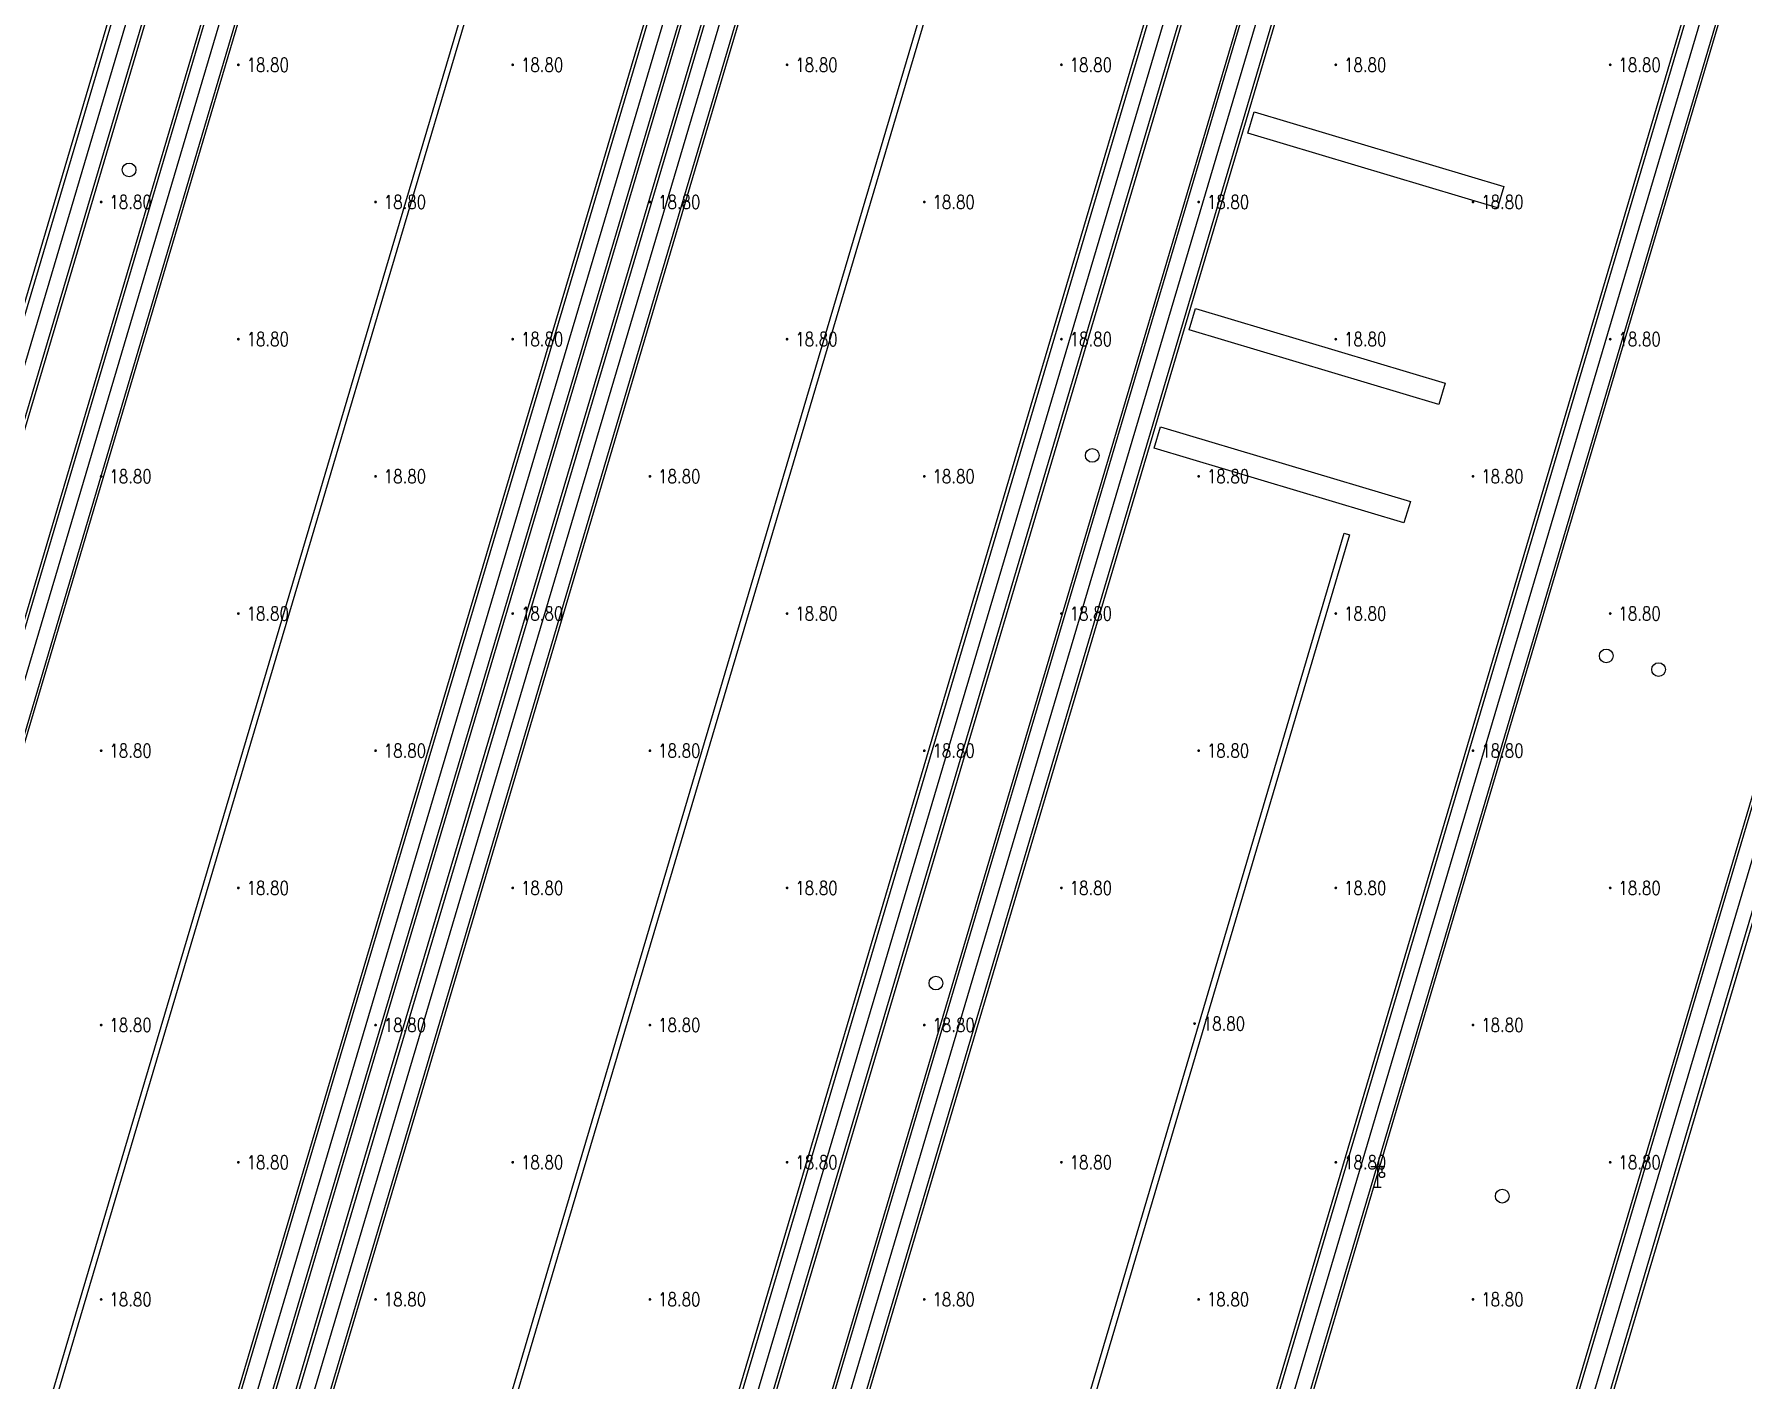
# Model space of a CAD drawing. Extents: x 404846 to 408477, y 3390929 to 3392894.
# Drawn here: x 407016.5 to 407141, y 3391618.5 to 3391716.6 of the extents above; entities that cross this region are included whole.
import ezdxf
from ezdxf.enums import TextEntityAlignment as Align

# ---------------------------------------------------------------- set-up
doc = ezdxf.new("R2010")
doc.units = 0
doc.header["$LTSCALE"] = 0.5
doc.header["$PDSIZE"] = 0.2
doc.layers.get('0').update_dxf_attribs({"linetype": 'CONTINUOUS'})
for name, color, linetype in [('3221', 6, 'CONTINUOUS'), ('DLSS', 4, 'CONTINUOUS'), ('FZTZ', 7, 'CONTINUOUS'), ('GCD', 1, 'CONTINUOUS'), ('GXYZ', 2, 'CONTINUOUS'), ('SXSS', 5, 'CONTINUOUS'), ('ZBTZ', 3, 'CONTINUOUS')]:
    doc.layers.add(name, color=color, linetype=linetype)
doc.styles.add('HZ', font='rs.shx', dxfattribs={"width": 0.8, "bigfont": 'hztxt.shx'})
doc.linetypes.add('1161', pattern='A,0,[149,AAA.SHX,S=0.15,R=0,X=0,Y=0],-1.6', length=1.6)

# ---------------------------------------------------------------- blocks, each defined once
blk = doc.blocks.new('gc063')
for p, q in [((-1, 3), (1, 3)), ((0, 0), (0, 3)), ((0.6, 3), (0.6, 2.2)), ((-0.5, 0), (0.5, 0))]:
    blk.add_line(p, q)
blk.add_circle((0.6, 1.8), 0.4)
blk.add_point((0.6, 3))
blk.add_point((0.6, 3))
blk = doc.blocks.new('GC200')
at = {"linetype": 'Continuous', "const_width": 0.2, "flags": 128}
blk.add_lwpolyline([(-0.1, 0, 1), (0.1, 0, 1)], format="xyb", close=True, dxfattribs=at)
blk = doc.blocks.new('gc188')
blk.add_circle((0, 0), 1)

msp = doc.modelspace()

# ---------------------------------------------------------------- linework, layer by layer
at = {"layer": '3221', "color": 6}
for points in [[(407043.117, 3391893.798, 18.887), (407018.585, 3391811.028, 18.727), (406988.042, 3391707.954, 18.781), (406975.302, 3391665.111, 18.745), (406923.401, 3391489.904, 18.729), (406953.125, 3391481.099, 18.729), (407005.022, 3391656.295, 18.745), (407017.76, 3391699.132, 18.781), (407048.307, 3391802.219, 18.727), (407072.839, 3391884.989, 18.887)], [(407108.747, 3391874.221, 19.001), (407104.699, 3391860.541, 18.768), (407092.094, 3391818.024, 18.768), (407079.137, 3391774.197, 18.544), (407057.194, 3391700.198, 18.949), (407039.605, 3391640.884, 18.858), (407018.304, 3391569.073, 18.836), (406989.043, 3391470.426, 18.541), (406959.323, 3391479.241, 18.541), (407009.885, 3391649.699, 18.858), (407049.413, 3391782.998, 18.544), (407062.372, 3391826.833, 18.768), (407074.973, 3391869.338, 18.768), (407079.021, 3391883.017, 18.768)], [(407142.313, 3391864.314, 18.752), (407133.705, 3391835.192, 18.752), (407133.693, 3391835.15, 18.752), (407123.698, 3391801.509, 18.86), (407073.195, 3391631.071, 18.86), (407054.672, 3391568.668, 18.718), (407022.626, 3391460.478, 18.718), (406992.902, 3391469.282, 18.718), (407024.949, 3391577.472, 18.718), (407043.472, 3391639.877, 18.86), (407061.005, 3391699.048, 18.953), (407093.979, 3391810.327, 18.86), (407103.976, 3391843.979, 18.752), (407112.584, 3391873.101, 18.752)], [(407178.212, 3391853.639, 18.787), (407171.667, 3391831.249, 18.858), (407167.481, 3391817.332, 18.902), (407149.102, 3391755.281, 18.812), (407115.978, 3391643.552, 18.94), (407108.319, 3391617.721, 18.757), (407064.714, 3391470.606, 18.887), (407058.547, 3391449.803, 18.628), (407028.826, 3391458.613, 18.628), (407078.598, 3391626.531, 18.757), (407119.379, 3391764.089, 18.916), (407141.946, 3391840.062, 18.527), (407148.483, 3391862.426, 18.787)], [(407198.376, 3391847.674, 19.055), (407193.102, 3391829.952, 18.737), (407188.325, 3391813.791, 18.626), (407178.915, 3391781.952, 18.839), (407138.665, 3391646.224, 19.019), (407130.803, 3391619.712, 18.841), (407078.711, 3391443.893, 18.632), (407108.434, 3391435.086, 18.632), (407160.523, 3391610.898, 18.841), (407208.638, 3391773.145, 18.839), (407222.814, 3391821.109, 19.112), (407228.088, 3391838.831, 19.055)]]:
    msp.add_polyline3d(points, close=True, dxfattribs=at)
at = {"layer": 'FZTZ', "linetype": 'Continuous', "elevation": 26.943, "flags": 128}
for points in [[(407123.134, 3391703.951), (407104.933, 3391709.395), (407105.397, 3391710.947), (407123.599, 3391705.503), (407123.134, 3391703.951)], [(407118.876, 3391689.619), (407100.674, 3391695.063), (407101.139, 3391696.615), (407119.34, 3391691.171), (407118.876, 3391689.619)], [(407116.328, 3391680.986), (407098.126, 3391686.43), (407098.59, 3391687.982), (407116.792, 3391682.538), (407116.328, 3391680.986)]]:
    msp.add_lwpolyline(points, close=True, dxfattribs=at)
at = {"layer": 'SXSS', "linetype": 'Continuous', "flags": 128}
for points, elevation in [([(407037.346, 3391682.024), (407042.474, 3391699.347), (407048.91, 3391721.043), (407059.334, 3391756.217), (407069.804, 3391791.621), (407084.558, 3391841.302), (407084.174, 3391841.416), (407069.421, 3391791.734), (407058.951, 3391756.33), (407048.527, 3391721.157), (407042.091, 3391699.461), (407036.963, 3391682.137), (407019.481, 3391623.294), (406987.136, 3391514.04), (406987.519, 3391513.926), (407019.864, 3391623.18), (407037.346, 3391682.024)], 18.846), ([(407115.291, 3391832.15), (407101.98, 3391787.116), (407062.983, 3391655.608), (407054.627, 3391627.476), (407045.13, 3391595.381), (407035.762, 3391563.758), (407026.044, 3391530.975), (407018.304, 3391504.819), (407017.921, 3391504.932), (407025.661, 3391531.088), (407035.378, 3391563.871), (407044.746, 3391595.494), (407054.243, 3391627.59), (407062.599, 3391655.722), (407101.596, 3391787.229), (407114.908, 3391832.264), (407115.291, 3391832.15)], 18.727), ([(407112.359, 3391680.123), (407101.426, 3391643.16), (407092.084, 3391611.619), (407059.551, 3391501.898), (407051.714, 3391475.344), (407051.331, 3391475.458), (407059.168, 3391502.012), (407091.7, 3391611.732), (407101.043, 3391643.274), (407111.976, 3391680.236), (407112.359, 3391680.123)], 18.84)]:
    msp.add_lwpolyline(points, close=True, dxfattribs=dict(at, elevation=elevation))
at = {"layer": 'ZBTZ', "linetype": '1161', "flags": 128}
for points, elevation in [([(406958.09, 3391479.46), (407008.685, 3391650.055), (407048.213, 3391783.353), (407061.172, 3391827.189), (407073.773, 3391869.693), (407078.351, 3391885.216), (407074.576, 3391886.339), (407073.859, 3391883.915), (407049.579, 3391801.842), (407019.031, 3391698.755), (407006.293, 3391655.918), (406954.396, 3391480.722)], 18.708), ([(407073.809, 3391884.324), (407071.673, 3391884.952), (407047.306, 3391802.515), (407016.759, 3391699.43), (407004.02, 3391656.592), (406952.206, 3391481.677)], 18.688), ([(406954.281, 3391481.062), (407006.094, 3391655.977), (407018.833, 3391698.814), (407049.38, 3391801.901), (407073.809, 3391884.324)], 18.722), ([(407077.906, 3391883.017), (407073.948, 3391869.641), (407061.348, 3391827.137), (407048.388, 3391783.301), (407008.86, 3391650.003), (406958.417, 3391479.83), (406960.472, 3391479.22)], 18.704), ([(406960.472, 3391479.22), (407010.947, 3391649.384), (407050.475, 3391782.683), (407063.435, 3391826.519), (407076.035, 3391869.023), (407079.993, 3391882.399)], 18.708), ([(406991.688, 3391469.641), (407021.236, 3391569.395), (407023.735, 3391577.832), (407042.181, 3391640.177), (407059.791, 3391699.407), (407092.765, 3391810.687), (407102.762, 3391844.338), (407111.912, 3391875.295), (407110.548, 3391875.68), (407105.934, 3391860.175), (407093.33, 3391817.658), (407080.373, 3391773.831), (407058.429, 3391699.831), (407040.83, 3391640.52), (407019.53, 3391568.709), (406990.268, 3391470.062)], 18.799), ([(407107.607, 3391874.228), (407103.657, 3391860.85), (407091.053, 3391818.332), (407078.096, 3391774.505), (407056.152, 3391700.506), (407038.517, 3391641.206), (407017.217, 3391569.395), (406988.116, 3391471.071)], 18.782), ([(407109.722, 3391873.603), (407105.742, 3391860.232), (407093.138, 3391817.715), (407080.181, 3391773.888), (407058.237, 3391699.888), (407040.622, 3391640.582), (407019.321, 3391568.771), (406990.16, 3391470.464)], 18.779), ([(407111.474, 3391873.105), (407102.954, 3391844.281), (407092.957, 3391810.63), (407059.983, 3391699.35), (407042.39, 3391640.115), (407023.927, 3391577.775), (407021.422, 3391569.321), (406991.961, 3391469.856)], 18.816), ([(407113.556, 3391872.49), (407109.63, 3391859.208), (407105.036, 3391843.665), (407095.038, 3391810.012), (407062.065, 3391698.734), (407044.531, 3391639.563), (407026.008, 3391577.158), (406994.034, 3391469.211)], 18.849), ([(407144.077, 3391865.79), (407134.926, 3391834.83), (407134.913, 3391834.788), (407124.919, 3391801.147), (407074.416, 3391630.709), (407055.893, 3391568.306), (407023.847, 3391460.116)], 18.773), ([(407141.152, 3391864.272), (407132.649, 3391835.504), (407132.637, 3391835.464), (407122.643, 3391801.822), (407072.139, 3391631.384), (407053.616, 3391568.981), (407021.653, 3391461.071)], 18.773), ([(407143.218, 3391863.661), (407134.714, 3391834.893), (407134.702, 3391834.851), (407124.708, 3391801.21), (407074.204, 3391630.772), (407055.682, 3391568.369), (407023.718, 3391460.459)], 18.773), ([(407147.789, 3391864.693), (407140.705, 3391840.43), (407118.131, 3391764.458), (407077.35, 3391626.901), (407027.578, 3391458.983)], 18.753), ([(407150.433, 3391864.44), (407143.2, 3391839.69), (407120.632, 3391763.717), (407079.85, 3391626.16), (407030.078, 3391458.242)], 18.749), ([(407147.367, 3391862.553), (407140.891, 3391840.375), (407118.318, 3391764.403), (407077.536, 3391626.846), (407027.86, 3391459.25)], 18.748), ([(407149.476, 3391861.937), (407142.992, 3391839.752), (407120.424, 3391763.779), (407079.642, 3391626.221), (407029.966, 3391458.626)], 18.748), ([(407077.444, 3391444.226), (407075.919, 3391439.014), (407058.259, 3391444.236), (407059.8, 3391449.434), (407066.001, 3391470.224), (407109.607, 3391617.34), (407117.265, 3391643.17), (407150.39, 3391754.899), (407168.769, 3391816.951), (407180.147, 3391855.65)], 18.756), ([(407177.078, 3391853.692), (407166.412, 3391817.641), (407148.098, 3391755.578), (407114.974, 3391643.85), (407107.316, 3391618.019), (407063.71, 3391470.904), (407057.581, 3391450.417)], 18.817), ([(407179.154, 3391853.082), (407168.563, 3391817.012), (407150.183, 3391754.96), (407117.059, 3391643.232), (407109.401, 3391617.401), (407065.795, 3391470.286), (407059.682, 3391449.788)], 18.811), ([(407077.444, 3391444.226), (407129.562, 3391620.079), (407137.424, 3391646.591), (407177.674, 3391782.32), (407187.01, 3391814.013), (407191.826, 3391830.332), (407197.79, 3391850.373)], 18.834), ([(406924.659, 3391489.531), (406923.119, 3391484.328), (406950.092, 3391476.322), (406950.476, 3391476.615), (406951.885, 3391481.466), (407003.783, 3391656.663), (407016.521, 3391699.5), (407047.068, 3391802.586), (407060.655, 3391848.556)], 18.727), ([(407136.5, 3391849.385), (407132.418, 3391835.573), (407132.406, 3391835.532), (407122.412, 3391801.891), (407071.908, 3391631.453), (407053.385, 3391569.05), (407021.339, 3391460.859)], 18.773), ([(407077.749, 3391444.441), (407129.768, 3391620.018), (407137.631, 3391646.53), (407177.88, 3391782.259), (407187.195, 3391813.936), (407192.034, 3391830.27), (407197.207, 3391847.651)], 18.828), ([(407079.846, 3391443.82), (407131.865, 3391619.397), (407139.727, 3391645.908), (407179.977, 3391781.637), (407189.202, 3391812.952), (407194.12, 3391829.649), (407199.293, 3391847.03)], 18.828), ([(406960.577, 3391478.87), (407011.139, 3391649.327), (407050.667, 3391782.626), (407063.626, 3391826.462), (407069.41, 3391845.971)], 18.695), ([(407096.651, 3391838.007), (407090.837, 3391818.396), (407077.88, 3391774.569), (407055.936, 3391700.57), (407038.32, 3391641.265), (407017.019, 3391569.454), (406987.819, 3391470.819), (406986.268, 3391465.599), (406959.049, 3391473.678), (406960.577, 3391478.87)], 18.701), ([(407102.981, 3391836.044), (407095.23, 3391809.955), (407062.256, 3391698.677), (407044.723, 3391639.506), (407026.2, 3391577.101), (406994.154, 3391468.911)], 18.814), ([(407166.089, 3391817.306), (407147.885, 3391755.642), (407114.761, 3391643.913), (407107.103, 3391618.082), (407063.497, 3391470.967), (407057.292, 3391450.191)], 18.831), ([(407079.967, 3391443.534), (407132.096, 3391619.328), (407139.958, 3391645.84), (407180.208, 3391781.569), (407188.742, 3391810.579)], 18.804)]:
    msp.add_lwpolyline(points, dxfattribs=dict(at, elevation=elevation))

# ---------------------------------------------------------------- block references
at = {"layer": 'DLSS', "linetype": 'Continuous', "xscale": 0.5, "yscale": 0.5}
msp.add_blockref('gc063', (407114.415, 3391632.558, 18.932), dxfattribs=at)
at = {"layer": 'GCD', "linetype": 'Continuous'}
ref = msp.add_blockref('GC200', (407031.358, 3391714.379, 18.8), dxfattribs=dict(at, xscale=0.5, yscale=0.5, zscale=0.5))
ref.add_attrib('height', '18.80', dxfattribs={"linetype": 'Continuous', "height": 1, "style": 'HZ', "width": 0.8}).set_placement((407031.958, 3391714.379, 18.8), align=Align.MIDDLE_LEFT)
ref = msp.add_blockref('GC200', (407051.358, 3391714.379, 18.8), dxfattribs=dict(at, xscale=0.5, yscale=0.5, zscale=0.5))
ref.add_attrib('height', '18.80', dxfattribs={"linetype": 'Continuous', "height": 1, "style": 'HZ', "width": 0.8}).set_placement((407051.958, 3391714.379, 18.8), align=Align.MIDDLE_LEFT)
ref = msp.add_blockref('GC200', (407071.358, 3391714.379, 18.8), dxfattribs=dict(at, xscale=0.5, yscale=0.5, zscale=0.5))
ref.add_attrib('height', '18.80', dxfattribs={"linetype": 'Continuous', "height": 1, "style": 'HZ', "width": 0.8}).set_placement((407071.958, 3391714.379, 18.8), align=Align.MIDDLE_LEFT)
ref = msp.add_blockref('GC200', (407091.358, 3391714.379, 18.8), dxfattribs=dict(at, xscale=0.5, yscale=0.5, zscale=0.5))
ref.add_attrib('height', '18.80', dxfattribs={"linetype": 'Continuous', "height": 1, "style": 'HZ', "width": 0.8}).set_placement((407091.958, 3391714.379, 18.8), align=Align.MIDDLE_LEFT)
ref = msp.add_blockref('GC200', (407111.358, 3391714.379, 18.8), dxfattribs=dict(at, xscale=0.5, yscale=0.5, zscale=0.5))
ref.add_attrib('height', '18.80', dxfattribs={"linetype": 'Continuous', "height": 1, "style": 'HZ', "width": 0.8}).set_placement((407111.958, 3391714.379, 18.8), align=Align.MIDDLE_LEFT)
ref = msp.add_blockref('GC200', (407131.358, 3391714.379, 18.8), dxfattribs=dict(at, xscale=0.5, yscale=0.5, zscale=0.5))
ref.add_attrib('height', '18.80', dxfattribs={"linetype": 'Continuous', "height": 1, "style": 'HZ', "width": 0.8}).set_placement((407131.958, 3391714.379, 18.8), align=Align.MIDDLE_LEFT)
ref = msp.add_blockref('GC200', (407021.358, 3391704.379, 18.8), dxfattribs=dict(at, xscale=0.5, yscale=0.5, zscale=0.5))
ref.add_attrib('height', '18.80', dxfattribs={"linetype": 'Continuous', "height": 1, "style": 'HZ', "width": 0.8}).set_placement((407021.958, 3391704.379, 18.8), align=Align.MIDDLE_LEFT)
ref = msp.add_blockref('GC200', (407041.358, 3391704.379, 18.8), dxfattribs=dict(at, xscale=0.5, yscale=0.5, zscale=0.5))
ref.add_attrib('height', '18.80', dxfattribs={"linetype": 'Continuous', "height": 1, "style": 'HZ', "width": 0.8}).set_placement((407041.958, 3391704.379, 18.8), align=Align.MIDDLE_LEFT)
ref = msp.add_blockref('GC200', (407061.358, 3391704.379, 18.8), dxfattribs=dict(at, xscale=0.5, yscale=0.5, zscale=0.5))
ref.add_attrib('height', '18.80', dxfattribs={"linetype": 'Continuous', "height": 1, "style": 'HZ', "width": 0.8}).set_placement((407061.958, 3391704.379, 18.8), align=Align.MIDDLE_LEFT)
ref = msp.add_blockref('GC200', (407081.358, 3391704.379, 18.8), dxfattribs=dict(at, xscale=0.5, yscale=0.5, zscale=0.5))
ref.add_attrib('height', '18.80', dxfattribs={"linetype": 'Continuous', "height": 1, "style": 'HZ', "width": 0.8}).set_placement((407081.958, 3391704.379, 18.8), align=Align.MIDDLE_LEFT)
ref = msp.add_blockref('GC200', (407101.358, 3391704.379, 18.8), dxfattribs=dict(at, xscale=0.5, yscale=0.5, zscale=0.5))
ref.add_attrib('height', '18.80', dxfattribs={"linetype": 'Continuous', "height": 1, "style": 'HZ', "width": 0.8}).set_placement((407101.958, 3391704.379, 18.8), align=Align.MIDDLE_LEFT)
ref = msp.add_blockref('GC200', (407121.358, 3391704.379, 18.8), dxfattribs=dict(at, xscale=0.5, yscale=0.5, zscale=0.5))
ref.add_attrib('height', '18.80', dxfattribs={"linetype": 'Continuous', "height": 1, "style": 'HZ', "width": 0.8}).set_placement((407121.958, 3391704.379, 18.8), align=Align.MIDDLE_LEFT)
ref = msp.add_blockref('GC200', (407031.358, 3391694.379, 18.8), dxfattribs=dict(at, xscale=0.5, yscale=0.5, zscale=0.5))
ref.add_attrib('height', '18.80', dxfattribs={"linetype": 'Continuous', "height": 1, "style": 'HZ', "width": 0.8}).set_placement((407031.958, 3391694.379, 18.8), align=Align.MIDDLE_LEFT)
ref = msp.add_blockref('GC200', (407051.358, 3391694.379, 18.8), dxfattribs=dict(at, xscale=0.5, yscale=0.5, zscale=0.5))
ref.add_attrib('height', '18.80', dxfattribs={"linetype": 'Continuous', "height": 1, "style": 'HZ', "width": 0.8}).set_placement((407051.958, 3391694.379, 18.8), align=Align.MIDDLE_LEFT)
ref = msp.add_blockref('GC200', (407071.358, 3391694.379, 18.8), dxfattribs=dict(at, xscale=0.5, yscale=0.5, zscale=0.5))
ref.add_attrib('height', '18.80', dxfattribs={"linetype": 'Continuous', "height": 1, "style": 'HZ', "width": 0.8}).set_placement((407071.958, 3391694.379, 18.8), align=Align.MIDDLE_LEFT)
ref = msp.add_blockref('GC200', (407091.358, 3391694.379, 18.8), dxfattribs=dict(at, xscale=0.5, yscale=0.5, zscale=0.5))
ref.add_attrib('height', '18.80', dxfattribs={"linetype": 'Continuous', "height": 1, "style": 'HZ', "width": 0.8}).set_placement((407091.958, 3391694.379, 18.8), align=Align.MIDDLE_LEFT)
ref = msp.add_blockref('GC200', (407111.358, 3391694.379, 18.8), dxfattribs=dict(at, xscale=0.5, yscale=0.5, zscale=0.5))
ref.add_attrib('height', '18.80', dxfattribs={"linetype": 'Continuous', "height": 1, "style": 'HZ', "width": 0.8}).set_placement((407111.958, 3391694.379, 18.8), align=Align.MIDDLE_LEFT)
ref = msp.add_blockref('GC200', (407131.358, 3391694.379, 18.8), dxfattribs=dict(at, xscale=0.5, yscale=0.5, zscale=0.5))
ref.add_attrib('height', '18.80', dxfattribs={"linetype": 'Continuous', "height": 1, "style": 'HZ', "width": 0.8}).set_placement((407131.958, 3391694.379, 18.8), align=Align.MIDDLE_LEFT)
ref = msp.add_blockref('GC200', (407021.358, 3391684.379, 18.8), dxfattribs=dict(at, xscale=0.5, yscale=0.5, zscale=0.5))
ref.add_attrib('height', '18.80', dxfattribs={"linetype": 'Continuous', "height": 1, "style": 'HZ', "width": 0.8}).set_placement((407021.958, 3391684.379, 18.8), align=Align.MIDDLE_LEFT)
ref = msp.add_blockref('GC200', (407041.358, 3391684.379, 18.8), dxfattribs=dict(at, xscale=0.5, yscale=0.5, zscale=0.5))
ref.add_attrib('height', '18.80', dxfattribs={"linetype": 'Continuous', "height": 1, "style": 'HZ', "width": 0.8}).set_placement((407041.958, 3391684.379, 18.8), align=Align.MIDDLE_LEFT)
ref = msp.add_blockref('GC200', (407061.358, 3391684.379, 18.8), dxfattribs=dict(at, xscale=0.5, yscale=0.5, zscale=0.5))
ref.add_attrib('height', '18.80', dxfattribs={"linetype": 'Continuous', "height": 1, "style": 'HZ', "width": 0.8}).set_placement((407061.958, 3391684.379, 18.8), align=Align.MIDDLE_LEFT)
ref = msp.add_blockref('GC200', (407081.358, 3391684.379, 18.8), dxfattribs=dict(at, xscale=0.5, yscale=0.5, zscale=0.5))
ref.add_attrib('height', '18.80', dxfattribs={"linetype": 'Continuous', "height": 1, "style": 'HZ', "width": 0.8}).set_placement((407081.958, 3391684.379, 18.8), align=Align.MIDDLE_LEFT)
ref = msp.add_blockref('GC200', (407101.358, 3391684.379, 18.8), dxfattribs=dict(at, xscale=0.5, yscale=0.5, zscale=0.5))
ref.add_attrib('height', '18.80', dxfattribs={"linetype": 'Continuous', "height": 1, "style": 'HZ', "width": 0.8}).set_placement((407101.958, 3391684.379, 18.8), align=Align.MIDDLE_LEFT)
ref = msp.add_blockref('GC200', (407121.358, 3391684.379, 18.8), dxfattribs=dict(at, xscale=0.5, yscale=0.5, zscale=0.5))
ref.add_attrib('height', '18.80', dxfattribs={"linetype": 'Continuous', "height": 1, "style": 'HZ', "width": 0.8}).set_placement((407121.958, 3391684.379, 18.8), align=Align.MIDDLE_LEFT)
ref = msp.add_blockref('GC200', (407031.358, 3391674.379, 18.8), dxfattribs=dict(at, xscale=0.5, yscale=0.5, zscale=0.5))
ref.add_attrib('height', '18.80', dxfattribs={"linetype": 'Continuous', "height": 1, "style": 'HZ', "width": 0.8}).set_placement((407031.958, 3391674.379, 18.8), align=Align.MIDDLE_LEFT)
ref = msp.add_blockref('GC200', (407051.358, 3391674.379, 18.8), dxfattribs=dict(at, xscale=0.5, yscale=0.5, zscale=0.5))
ref.add_attrib('height', '18.80', dxfattribs={"linetype": 'Continuous', "height": 1, "style": 'HZ', "width": 0.8}).set_placement((407051.958, 3391674.379, 18.8), align=Align.MIDDLE_LEFT)
ref = msp.add_blockref('GC200', (407071.358, 3391674.379, 18.8), dxfattribs=dict(at, xscale=0.5, yscale=0.5, zscale=0.5))
ref.add_attrib('height', '18.80', dxfattribs={"linetype": 'Continuous', "height": 1, "style": 'HZ', "width": 0.8}).set_placement((407071.958, 3391674.379, 18.8), align=Align.MIDDLE_LEFT)
ref = msp.add_blockref('GC200', (407091.358, 3391674.379, 18.8), dxfattribs=dict(at, xscale=0.5, yscale=0.5, zscale=0.5))
ref.add_attrib('height', '18.80', dxfattribs={"linetype": 'Continuous', "height": 1, "style": 'HZ', "width": 0.8}).set_placement((407091.958, 3391674.379, 18.8), align=Align.MIDDLE_LEFT)
ref = msp.add_blockref('GC200', (407111.358, 3391674.379, 18.8), dxfattribs=dict(at, xscale=0.5, yscale=0.5, zscale=0.5))
ref.add_attrib('height', '18.80', dxfattribs={"linetype": 'Continuous', "height": 1, "style": 'HZ', "width": 0.8}).set_placement((407111.958, 3391674.379, 18.8), align=Align.MIDDLE_LEFT)
ref = msp.add_blockref('GC200', (407131.358, 3391674.379, 18.8), dxfattribs=dict(at, xscale=0.5, yscale=0.5, zscale=0.5))
ref.add_attrib('height', '18.80', dxfattribs={"linetype": 'Continuous', "height": 1, "style": 'HZ', "width": 0.8}).set_placement((407131.958, 3391674.379, 18.8), align=Align.MIDDLE_LEFT)
ref = msp.add_blockref('GC200', (407021.358, 3391664.379, 18.8), dxfattribs=dict(at, xscale=0.5, yscale=0.5, zscale=0.5))
ref.add_attrib('height', '18.80', dxfattribs={"linetype": 'Continuous', "height": 1, "style": 'HZ', "width": 0.8}).set_placement((407021.958, 3391664.379, 18.8), align=Align.MIDDLE_LEFT)
ref = msp.add_blockref('GC200', (407041.358, 3391664.379, 18.8), dxfattribs=dict(at, xscale=0.5, yscale=0.5, zscale=0.5))
ref.add_attrib('height', '18.80', dxfattribs={"linetype": 'Continuous', "height": 1, "style": 'HZ', "width": 0.8}).set_placement((407041.958, 3391664.379, 18.8), align=Align.MIDDLE_LEFT)
ref = msp.add_blockref('GC200', (407061.358, 3391664.379, 18.8), dxfattribs=dict(at, xscale=0.5, yscale=0.5, zscale=0.5))
ref.add_attrib('height', '18.80', dxfattribs={"linetype": 'Continuous', "height": 1, "style": 'HZ', "width": 0.8}).set_placement((407061.958, 3391664.379, 18.8), align=Align.MIDDLE_LEFT)
ref = msp.add_blockref('GC200', (407081.358, 3391664.379, 18.8), dxfattribs=dict(at, xscale=0.5, yscale=0.5, zscale=0.5))
ref.add_attrib('height', '18.80', dxfattribs={"linetype": 'Continuous', "height": 1, "style": 'HZ', "width": 0.8}).set_placement((407081.958, 3391664.379, 18.8), align=Align.MIDDLE_LEFT)
ref = msp.add_blockref('GC200', (407101.358, 3391664.379, 18.8), dxfattribs=dict(at, xscale=0.5, yscale=0.5, zscale=0.5))
ref.add_attrib('height', '18.80', dxfattribs={"linetype": 'Continuous', "height": 1, "style": 'HZ', "width": 0.8}).set_placement((407101.958, 3391664.379, 18.8), align=Align.MIDDLE_LEFT)
ref = msp.add_blockref('GC200', (407121.358, 3391664.379, 18.8), dxfattribs=dict(at, xscale=0.5, yscale=0.5, zscale=0.5))
ref.add_attrib('height', '18.80', dxfattribs={"linetype": 'Continuous', "height": 1, "style": 'HZ', "width": 0.8}).set_placement((407121.958, 3391664.379, 18.8), align=Align.MIDDLE_LEFT)
ref = msp.add_blockref('GC200', (407031.358, 3391654.379, 18.8), dxfattribs=dict(at, xscale=0.5, yscale=0.5, zscale=0.5))
ref.add_attrib('height', '18.80', dxfattribs={"linetype": 'Continuous', "height": 1, "style": 'HZ', "width": 0.8}).set_placement((407031.958, 3391654.379, 18.8), align=Align.MIDDLE_LEFT)
ref = msp.add_blockref('GC200', (407051.358, 3391654.379, 18.8), dxfattribs=dict(at, xscale=0.5, yscale=0.5, zscale=0.5))
ref.add_attrib('height', '18.80', dxfattribs={"linetype": 'Continuous', "height": 1, "style": 'HZ', "width": 0.8}).set_placement((407051.958, 3391654.379, 18.8), align=Align.MIDDLE_LEFT)
ref = msp.add_blockref('GC200', (407071.358, 3391654.379, 18.8), dxfattribs=dict(at, xscale=0.5, yscale=0.5, zscale=0.5))
ref.add_attrib('height', '18.80', dxfattribs={"linetype": 'Continuous', "height": 1, "style": 'HZ', "width": 0.8}).set_placement((407071.958, 3391654.379, 18.8), align=Align.MIDDLE_LEFT)
ref = msp.add_blockref('GC200', (407091.358, 3391654.379, 18.8), dxfattribs=dict(at, xscale=0.5, yscale=0.5, zscale=0.5))
ref.add_attrib('height', '18.80', dxfattribs={"linetype": 'Continuous', "height": 1, "style": 'HZ', "width": 0.8}).set_placement((407091.958, 3391654.379, 18.8), align=Align.MIDDLE_LEFT)
ref = msp.add_blockref('GC200', (407111.358, 3391654.379, 18.8), dxfattribs=dict(at, xscale=0.5, yscale=0.5, zscale=0.5))
ref.add_attrib('height', '18.80', dxfattribs={"linetype": 'Continuous', "height": 1, "style": 'HZ', "width": 0.8}).set_placement((407111.958, 3391654.379, 18.8), align=Align.MIDDLE_LEFT)
ref = msp.add_blockref('GC200', (407131.358, 3391654.379, 18.8), dxfattribs=dict(at, xscale=0.5, yscale=0.5, zscale=0.5))
ref.add_attrib('height', '18.80', dxfattribs={"linetype": 'Continuous', "height": 1, "style": 'HZ', "width": 0.8}).set_placement((407131.958, 3391654.379, 18.8), align=Align.MIDDLE_LEFT)
ref = msp.add_blockref('GC200', (407021.358, 3391644.379, 18.8), dxfattribs=dict(at, xscale=0.5, yscale=0.5, zscale=0.5))
ref.add_attrib('height', '18.80', dxfattribs={"linetype": 'Continuous', "height": 1, "style": 'HZ', "width": 0.8}).set_placement((407021.958, 3391644.379, 18.8), align=Align.MIDDLE_LEFT)
ref = msp.add_blockref('GC200', (407041.358, 3391644.379, 18.8), dxfattribs=dict(at, xscale=0.5, yscale=0.5, zscale=0.5))
ref.add_attrib('height', '18.80', dxfattribs={"linetype": 'Continuous', "height": 1, "style": 'HZ', "width": 0.8}).set_placement((407041.958, 3391644.379, 18.8), align=Align.MIDDLE_LEFT)
ref = msp.add_blockref('GC200', (407061.358, 3391644.379, 18.8), dxfattribs=dict(at, xscale=0.5, yscale=0.5, zscale=0.5))
ref.add_attrib('height', '18.80', dxfattribs={"linetype": 'Continuous', "height": 1, "style": 'HZ', "width": 0.8}).set_placement((407061.958, 3391644.379, 18.8), align=Align.MIDDLE_LEFT)
ref = msp.add_blockref('GC200', (407081.358, 3391644.379, 18.8), dxfattribs=dict(at, xscale=0.5, yscale=0.5, zscale=0.5))
ref.add_attrib('height', '18.80', dxfattribs={"linetype": 'Continuous', "height": 1, "style": 'HZ', "width": 0.8}).set_placement((407081.958, 3391644.379, 18.8), align=Align.MIDDLE_LEFT)
ref = msp.add_blockref('GC200', (407101.059, 3391644.487, 18.8), dxfattribs=dict(at, xscale=0.5, yscale=0.5, zscale=0.5))
ref.add_attrib('height', '18.80', dxfattribs={"linetype": 'Continuous', "height": 1, "style": 'HZ', "width": 0.8}).set_placement((407101.659, 3391644.487, 18.8), align=Align.MIDDLE_LEFT)
ref = msp.add_blockref('GC200', (407121.358, 3391644.379, 18.8), dxfattribs=dict(at, xscale=0.5, yscale=0.5, zscale=0.5))
ref.add_attrib('height', '18.80', dxfattribs={"linetype": 'Continuous', "height": 1, "style": 'HZ', "width": 0.8}).set_placement((407121.958, 3391644.379, 18.8), align=Align.MIDDLE_LEFT)
ref = msp.add_blockref('GC200', (407031.358, 3391634.379, 18.8), dxfattribs=dict(at, xscale=0.5, yscale=0.5, zscale=0.5))
ref.add_attrib('height', '18.80', dxfattribs={"linetype": 'Continuous', "height": 1, "style": 'HZ', "width": 0.8}).set_placement((407031.958, 3391634.379, 18.8), align=Align.MIDDLE_LEFT)
ref = msp.add_blockref('GC200', (407051.358, 3391634.379, 18.8), dxfattribs=dict(at, xscale=0.5, yscale=0.5, zscale=0.5))
ref.add_attrib('height', '18.80', dxfattribs={"linetype": 'Continuous', "height": 1, "style": 'HZ', "width": 0.8}).set_placement((407051.958, 3391634.379, 18.8), align=Align.MIDDLE_LEFT)
ref = msp.add_blockref('GC200', (407071.358, 3391634.379, 18.8), dxfattribs=dict(at, xscale=0.5, yscale=0.5, zscale=0.5))
ref.add_attrib('height', '18.80', dxfattribs={"linetype": 'Continuous', "height": 1, "style": 'HZ', "width": 0.8}).set_placement((407071.958, 3391634.379, 18.8), align=Align.MIDDLE_LEFT)
ref = msp.add_blockref('GC200', (407091.358, 3391634.379, 18.8), dxfattribs=dict(at, xscale=0.5, yscale=0.5, zscale=0.5))
ref.add_attrib('height', '18.80', dxfattribs={"linetype": 'Continuous', "height": 1, "style": 'HZ', "width": 0.8}).set_placement((407091.958, 3391634.379, 18.8), align=Align.MIDDLE_LEFT)
ref = msp.add_blockref('GC200', (407111.358, 3391634.379, 18.8), dxfattribs=dict(at, xscale=0.5, yscale=0.5, zscale=0.5))
ref.add_attrib('height', '18.80', dxfattribs={"linetype": 'Continuous', "height": 1, "style": 'HZ', "width": 0.8}).set_placement((407111.958, 3391634.379, 18.8), align=Align.MIDDLE_LEFT)
ref = msp.add_blockref('GC200', (407131.358, 3391634.379, 18.8), dxfattribs=dict(at, xscale=0.5, yscale=0.5, zscale=0.5))
ref.add_attrib('height', '18.80', dxfattribs={"linetype": 'Continuous', "height": 1, "style": 'HZ', "width": 0.8}).set_placement((407131.958, 3391634.379, 18.8), align=Align.MIDDLE_LEFT)
ref = msp.add_blockref('GC200', (407021.358, 3391624.379, 18.8), dxfattribs=dict(at, xscale=0.5, yscale=0.5, zscale=0.5))
ref.add_attrib('height', '18.80', dxfattribs={"linetype": 'Continuous', "height": 1, "style": 'HZ', "width": 0.8}).set_placement((407021.958, 3391624.379, 18.8), align=Align.MIDDLE_LEFT)
ref = msp.add_blockref('GC200', (407041.358, 3391624.379, 18.8), dxfattribs=dict(at, xscale=0.5, yscale=0.5, zscale=0.5))
ref.add_attrib('height', '18.80', dxfattribs={"linetype": 'Continuous', "height": 1, "style": 'HZ', "width": 0.8}).set_placement((407041.958, 3391624.379, 18.8), align=Align.MIDDLE_LEFT)
ref = msp.add_blockref('GC200', (407061.358, 3391624.379, 18.8), dxfattribs=dict(at, xscale=0.5, yscale=0.5, zscale=0.5))
ref.add_attrib('height', '18.80', dxfattribs={"linetype": 'Continuous', "height": 1, "style": 'HZ', "width": 0.8}).set_placement((407061.958, 3391624.379, 18.8), align=Align.MIDDLE_LEFT)
ref = msp.add_blockref('GC200', (407081.358, 3391624.379, 18.8), dxfattribs=dict(at, xscale=0.5, yscale=0.5, zscale=0.5))
ref.add_attrib('height', '18.80', dxfattribs={"linetype": 'Continuous', "height": 1, "style": 'HZ', "width": 0.8}).set_placement((407081.958, 3391624.379, 18.8), align=Align.MIDDLE_LEFT)
ref = msp.add_blockref('GC200', (407101.358, 3391624.379, 18.8), dxfattribs=dict(at, xscale=0.5, yscale=0.5, zscale=0.5))
ref.add_attrib('height', '18.80', dxfattribs={"linetype": 'Continuous', "height": 1, "style": 'HZ', "width": 0.8}).set_placement((407101.958, 3391624.379, 18.8), align=Align.MIDDLE_LEFT)
ref = msp.add_blockref('GC200', (407121.358, 3391624.379, 18.8), dxfattribs=dict(at, xscale=0.5, yscale=0.5, zscale=0.5))
ref.add_attrib('height', '18.80', dxfattribs={"linetype": 'Continuous', "height": 1, "style": 'HZ', "width": 0.8}).set_placement((407121.958, 3391624.379, 18.8), align=Align.MIDDLE_LEFT)
at = {"layer": 'GXYZ', "linetype": 'Continuous', "xscale": 0.5, "yscale": 0.5}
for p in [(407023.392, 3391706.717, 18.764), (407093.599, 3391685.91, 18.645), (407131.072, 3391671.289, 18.983), (407134.886, 3391670.291, 18.983), (407082.209, 3391647.441, 18.662), (407123.495, 3391631.909, 18.899)]:
    msp.add_blockref('gc188', p, dxfattribs=at)

doc.saveas('drawing.dxf')
